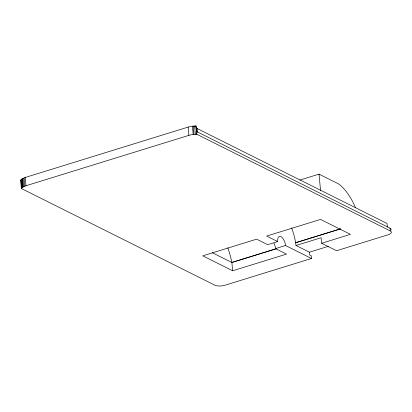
<?xml version="1.0" encoding="UTF-8"?>
<svg xmlns="http://www.w3.org/2000/svg" width="412" height="412" viewBox="0 0 412 412"><rect width="100%" height="100%" fill="white"/><g stroke="black" fill="none" stroke-linecap="round" stroke-linejoin="round"><path stroke-width="0.62" d="M20.6 180.245L22.269 178.726L25.209 177.474L188.119 127.092A10.398 3.76 -5.3 0 1 191.899 126.263L196.045 125.979L196.812 134.255L390.272 230.936A7.426 2.683 -5.3 0 1 387.939 234.84L336.563 250.733L321.612 243.26L321.103 237.745L296.037 245.5L294.817 238.332A44.568 20.904 72.8 0 0 291.655 227.97M296.037 245.5L309.412 252.185L309.669 254.94L311.24 255.728L311.498 258.484L225.029 285.228A7.426 2.683 -5.3 0 1 214.827 285.197L21.367 188.516L23.036 186.997L25.977 185.75L188.887 135.363A10.398 3.76 -5.3 0 1 192.667 134.533L196.812 134.255M195.056 126.288L196.045 125.979M299.977 180.034L319.032 174.137L338.7 183.968A44.568 20.904 72.8 0 1 355.551 207.7M311.498 258.484L285.531 245.511A7.426 3.481 72.8 0 0 280.958 236.648A7.426 3.481 72.8 0 0 277.667 241.576L267.64 244.677L256.625 239.171L202.74 255.837L232.636 270.782L286.52 254.116L275.51 248.611L275.231 246.752A7.426 3.481 72.8 0 0 273.923 243.152M275.51 248.611L285.531 245.511M232.636 270.782L231.863 262.423L276.56 248.596M295.775 242.658L340.472 228.83M276.57 248.683L231.868 262.506L212.319 252.736M295.78 242.74L340.482 228.918M321.612 243.26L350.437 234.346L320.536 219.405L266.652 236.071L277.667 241.576M309.412 252.185L328.364 246.319M195.855 127.89L386.997 223.443L387.342 227.115M196.555 131.495L390.015 228.181A7.426 2.683 -5.3 0 1 390.962 230.138M231.863 262.423L230.905 258.097A44.568 20.904 72.8 0 0 227.743 247.741M390.015 228.181L390.272 230.936M319.032 174.137L320.567 190.684M197.389 128.678L197.729 132.355M195.937 125.979L196.704 134.25M194.598 126.01L195.365 134.281M193.243 126.103L194.011 134.374M192.425 126.201L193.192 134.472M188.119 127.092L188.887 135.363M25.209 177.474L25.977 185.75M24.112 177.855L24.88 186.126M23.123 178.272L23.891 186.543M22.269 178.726L23.036 186.997M21.991 178.911L22.758 187.182M21.558 179.199L22.325 187.475M21.007 179.694L21.774 187.97M20.615 180.198L21.367 188.516"/></g></svg>
